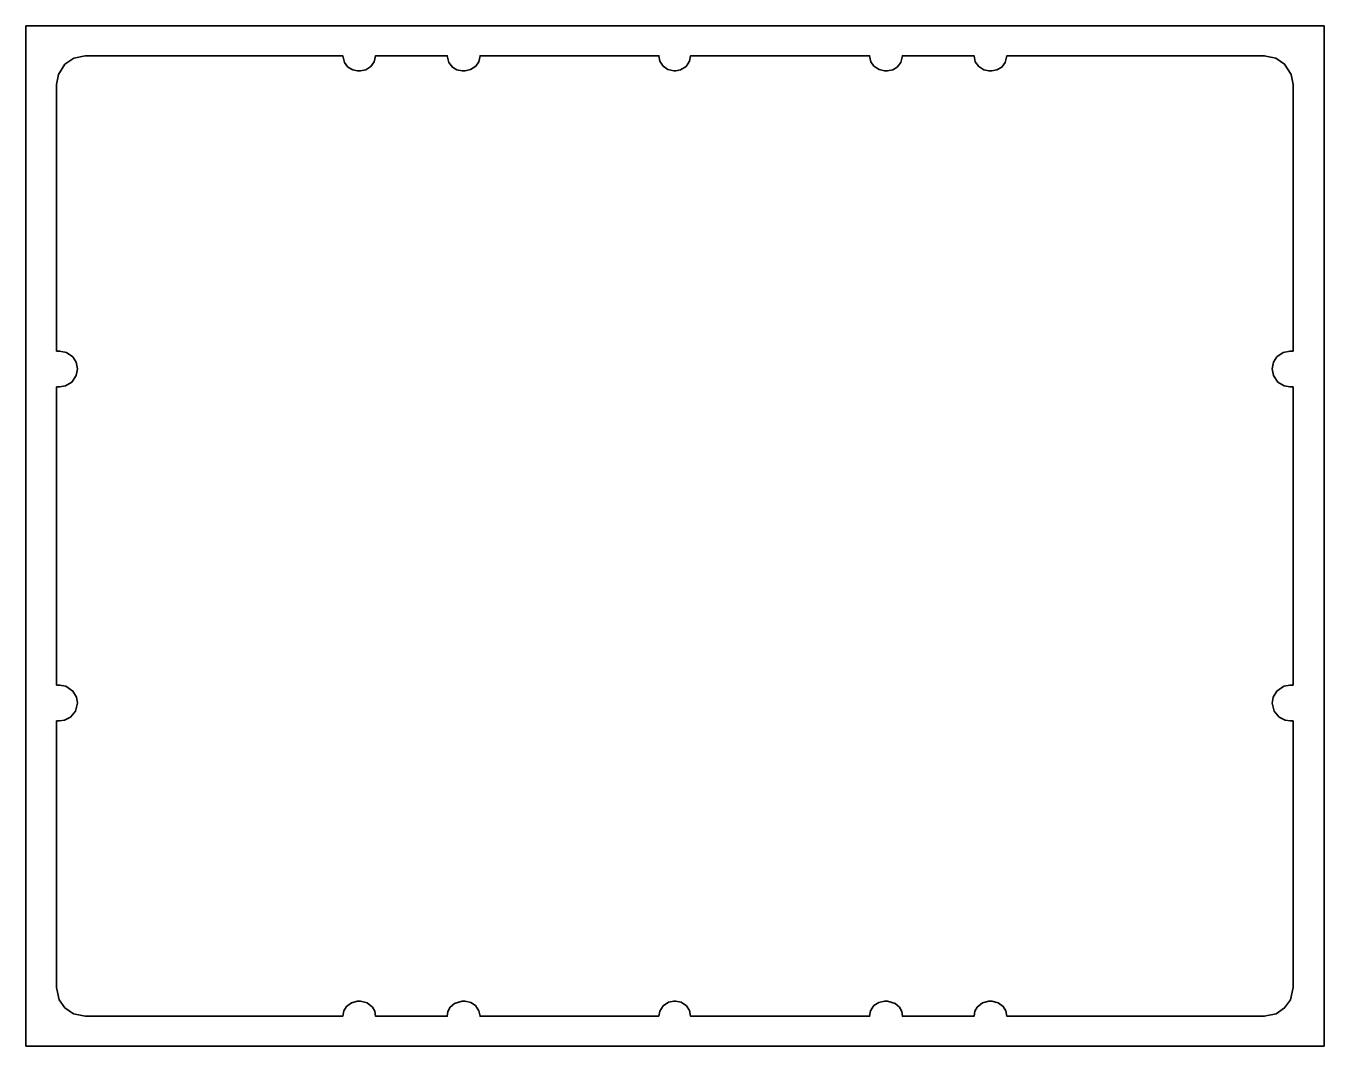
# Model space of a CAD drawing. Header units: millimetres. Extents: x 283 to 718, y 329 to 671.
import ezdxf

# ---------------------------------------------------------------- set-up
doc = ezdxf.new("R2010")
doc.units = ezdxf.units.MM
doc.header["$MEASUREMENT"] = 0
doc.layers.get('0').update_dxf_attribs({"lineweight": 0})
doc.layers.add('Safety', color=7, linetype='Continuous', lineweight=0)

msp = doc.modelspace()

# ---------------------------------------------------------------- linework, layer by layer
at = {"color": 250, "lineweight": 35, "true_color": 0x231f20}
msp.add_lwpolyline([(494.69, 338.91), (494.69, 338.91), (434.73, 338.91), (434.73, 338.91), (434.39, 340.73), (433.27, 342.45), (431.68, 343.52), (429.73, 343.91), (428.73, 343.91), (426.18, 343.21), (424.72, 341.89), (423.97, 340.45), (423.73, 338.91), (423.73, 338.91), (399.73, 338.91), (399.73, 338.91), (399.45, 340.57), (398.72, 341.93), (396.95, 343.39), (394.73, 343.91), (393.73, 343.91), (391.64, 343.45), (389.98, 342.22), (389.05, 340.67), (388.73, 338.91), (388.73, 338.91), (302.48, 338.91), (298.55, 339.75), (295.67, 341.73), (295.67, 341.73), (293.76, 344.45), (292.85, 348.54), (292.85, 437.89), (293.85, 437.89), (295.51, 438.12), (297.5, 439.12), (299.21, 441.19), (299.85, 443.89), (299.85, 443.89), (299.53, 445.84), (298.32, 447.89), (295.98, 449.5), (293.85, 449.89), (292.85, 449.89), (292.85, 549.88), (293.85, 549.88), (295.85, 550.22), (297.95, 551.5), (299.42, 553.65), (299.85, 555.88), (299.85, 555.88), (299.41, 558.16), (298.27, 559.94), (296.17, 561.42), (293.85, 561.88), (292.85, 561.88), (292.85, 651.23), (293.46, 654.6), (295.67, 658.04), (295.67, 658.04), (298.65, 660.06), (302.48, 660.86), (388.73, 660.86), (388.73, 660.86), (389.29, 658.57), (390.46, 657.08), (392.14, 656.12), (393.73, 655.86), (394.73, 655.86), (396.43, 656.16), (398.18, 657.25), (399.31, 658.86), (399.73, 660.86), (399.73, 660.86), (423.73, 660.86), (423.73, 660.86), (424.28, 658.57), (425.51, 657.03), (426.95, 656.19), (428.73, 655.86), (429.73, 655.86), (431.58, 656.21), (433.33, 657.39), (434.3, 658.84), (434.73, 660.86), (434.73, 660.86), (494.69, 660.86), (494.69, 660.86), (495.01, 659.11), (496.07, 657.41), (497.69, 656.28), (499.69, 655.86), (500.31, 655.86), (501.9, 656.12), (503.81, 657.29), (504.97, 659.04), (505.31, 660.86), (505.31, 660.86), (565.27, 660.86), (565.27, 660.86), (565.7, 658.84), (566.67, 657.39), (568.42, 656.21), (570.27, 655.86), (571.27, 655.86), (573.05, 656.19), (574.49, 657.03), (575.72, 658.57), (576.27, 660.86), (576.27, 660.86), (600.27, 660.86), (600.27, 660.86), (600.69, 658.86), (601.82, 657.25), (603.57, 656.16), (605.27, 655.86), (606.27, 655.86), (607.86, 656.12), (609.54, 657.08), (610.71, 658.57), (611.27, 660.86), (611.27, 660.86), (697.52, 660.86), (701.35, 660.06), (704.33, 658.04), (704.33, 658.04), (706.54, 654.6), (707.15, 651.23), (707.15, 561.88), (706.15, 561.88), (703.83, 561.42), (701.73, 559.94), (700.59, 558.16), (700.15, 555.88), (700.15, 555.88), (700.58, 553.65), (702.05, 551.5), (704.15, 550.22), (706.15, 549.88), (707.15, 549.88), (707.15, 449.89), (706.15, 449.89), (704.02, 449.5), (701.68, 447.89), (700.47, 445.84), (700.15, 443.89), (700.15, 443.89), (700.79, 441.19), (702.5, 439.12), (704.49, 438.12), (706.15, 437.89), (707.15, 437.89), (707.15, 348.54), (706.24, 344.45), (704.33, 341.73), (704.33, 341.73), (701.45, 339.75), (697.52, 338.91), (611.27, 338.91), (611.27, 338.91), (610.95, 340.67), (610.02, 342.22), (608.36, 343.45), (606.27, 343.91), (605.27, 343.91), (603.05, 343.39), (601.28, 341.93), (600.55, 340.57), (600.27, 338.91), (600.27, 338.91), (576.27, 338.91), (576.27, 338.91), (576.03, 340.45), (575.28, 341.89), (573.82, 343.21), (571.27, 343.91), (570.27, 343.91), (568.32, 343.52), (566.73, 342.45), (565.61, 340.73), (565.27, 338.91), (565.27, 338.91), (505.31, 338.91), (505.31, 338.91), (504.92, 340.85), (503.86, 342.43), (502.13, 343.57), (500.31, 343.91), (499.69, 343.91), (497.89, 343.58), (496.06, 342.35), (495, 340.66)], close=True, dxfattribs=at)
at = {"layer": 'Safety', "color": 18, "lineweight": 35, "true_color": 0x000000}
msp.add_lwpolyline([(717.53, 328.91), (282.6, 328.91), (282.6, 670.86), (717.53, 670.86)], close=True, dxfattribs=at)

doc.saveas('drawing.dxf')
